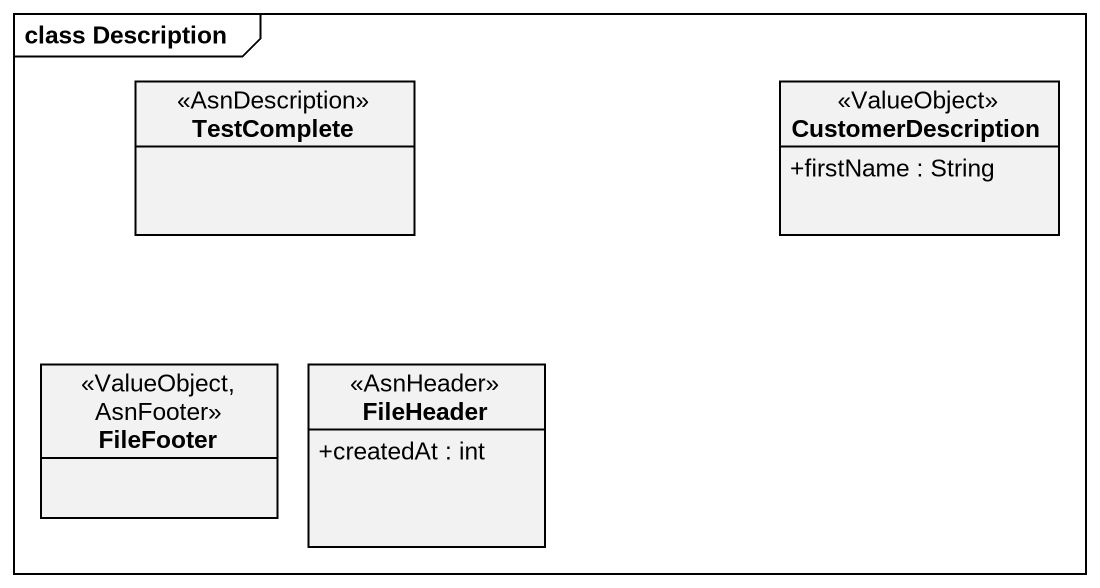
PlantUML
@startuml
mainframe class Description
hide circle
hide empty members
skinparam classAttributeIconSize 0
class TestComplete <<AsnDescription>>
class CustomerDescription <<ValueObject>> {
  +firstName : String
}
class FileFooter <<ValueObject, AsnFooter>>
class FileHeader <<AsnHeader>> {
  +createdAt : int
}
@enduml
